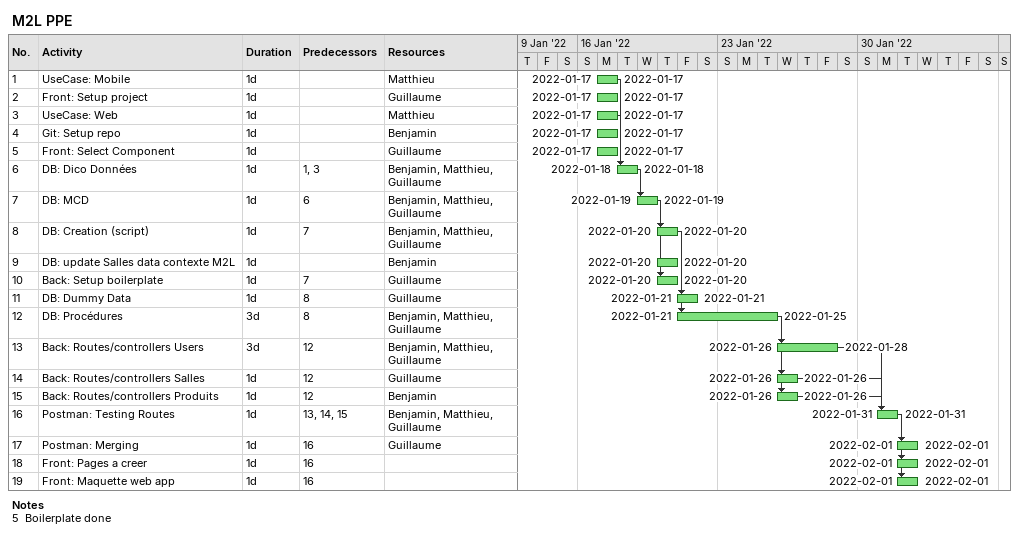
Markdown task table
M2L PPE

| ID | Task | Duration | Start | Finish | Predecessors | Resources |
|---|---|---|---|---|---|---|
| 1 | UseCase: Mobile | 1d | 2022-01-17 | 2022-01-17 |  | Matthieu |
| 2 | Front: Setup project | 1d | 2022-01-17 | 2022-01-17 |  | Guillaume |
| 3 | UseCase: Web | 1d | 2022-01-17 | 2022-01-17 |  | Matthieu |
| 4 | Git: Setup repo | 1d | 2022-01-17 | 2022-01-17 |  | Benjamin |
| 5 | Front: Select Component | 1d | 2022-01-17 | 2022-01-17 |  | Guillaume |
| 6 | DB: Dico Données | 1d | 2022-01-18 | 2022-01-18 | 1, 3 | Benjamin, Matthieu, Guillaume |
| 7 | DB: MCD | 1d | 2022-01-19 | 2022-01-19 | 6 | Benjamin, Matthieu, Guillaume |
| 8 | DB: Creation (script) | 1d | 2022-01-20 | 2022-01-20 | 7 | Benjamin, Matthieu, Guillaume |
| 9 | DB: update Salles data contexte M2L | 1d | 2022-01-20 | 2022-01-20 |  | Benjamin |
| 10 | Back: Setup boilerplate | 1d | 2022-01-20 | 2022-01-20 | 7 | Guillaume |
| 11 | DB: Dummy Data | 1d | 2022-01-21 | 2022-01-21 | 8 | Guillaume |
| 12 | DB: Procédures | 3d | 2022-01-21 | 2022-01-25 | 8 | Benjamin, Matthieu, Guillaume |
| 13 | Back: Routes/controllers Users | 3d | 2022-01-26 | 2022-01-28 | 12 | Benjamin, Matthieu, Guillaume |
| 14 | Back: Routes/controllers Salles | 1d | 2022-01-26 | 2022-01-26 | 12 | Guillaume |
| 15 | Back: Routes/controllers Produits | 1d | 2022-01-26 | 2022-01-26 | 12 | Benjamin |
| 16 | Postman: Testing Routes | 1d | 2022-01-31 | 2022-01-31 | 13, 14, 15 | Benjamin, Matthieu, Guillaume |
| 17 | Postman: Merging | 1d | 2022-02-01 | 2022-02-01 | 16 | Guillaume |
| 18 | Front: Pages a creer | 1d | 2022-02-01 | 2022-02-01 | 16 |  |
| 19 | Front: Maquette web app | 1d | 2022-02-01 | 2022-02-01 | 16 |  |

Notes
- 5: Boilerplate done
